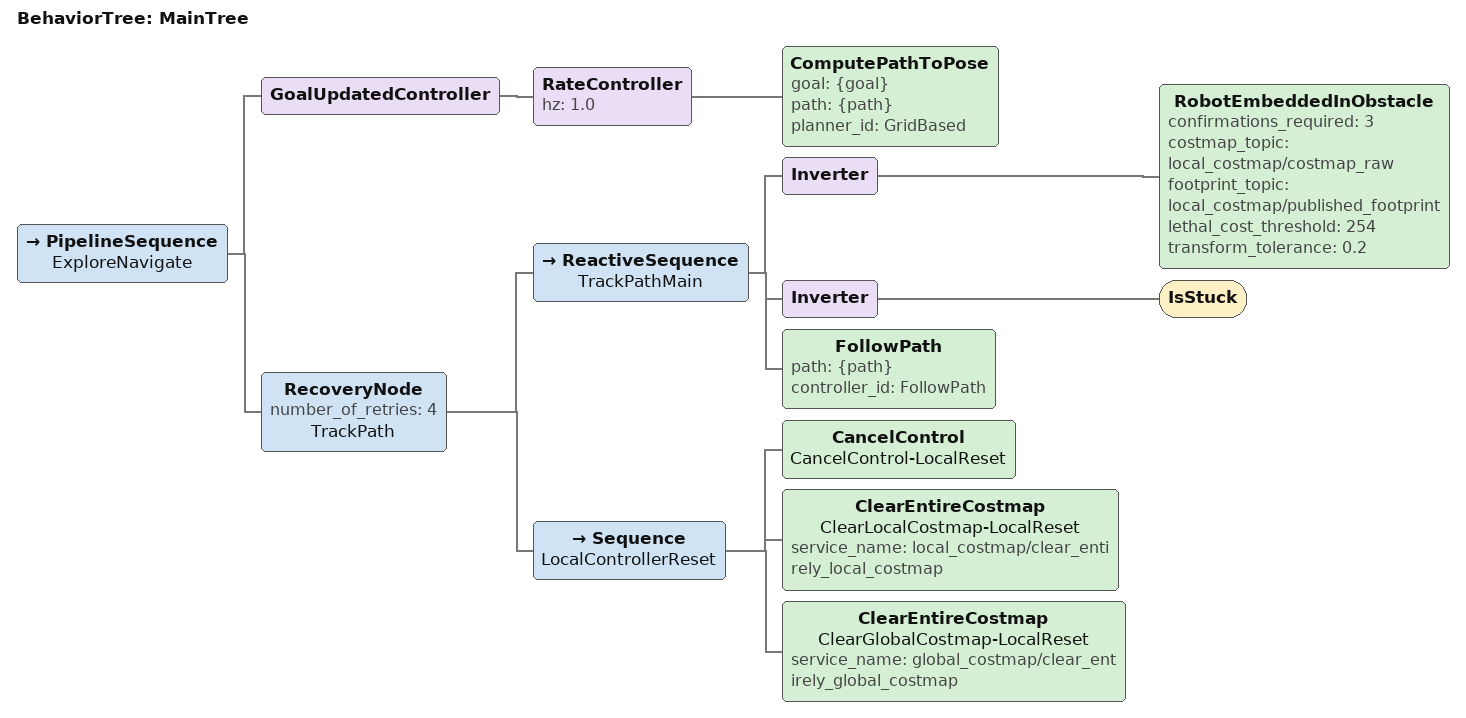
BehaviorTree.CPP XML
<root main_tree_to_execute="MainTree">
  <BehaviorTree ID="MainTree">
    <PipelineSequence name="ExploreNavigate">
      <GoalUpdatedController>
        <RateController hz="1.0">
          <ComputePathToPose goal="{goal}" path="{path}" planner_id="GridBased"/>
        </RateController>
      </GoalUpdatedController>

      <RecoveryNode number_of_retries="4" name="TrackPath">
        <ReactiveSequence name="TrackPathMain">
          <Inverter>
            <RobotEmbeddedInObstacle
              confirmations_required="3"
              costmap_topic="local_costmap/costmap_raw"
              footprint_topic="local_costmap/published_footprint"
              lethal_cost_threshold="254"
              transform_tolerance="0.2"/>
          </Inverter>
          <Inverter>
            <IsStuck/>
          </Inverter>
          <FollowPath path="{path}" controller_id="FollowPath"/>
        </ReactiveSequence>

        <Sequence name="LocalControllerReset">
          <CancelControl name="CancelControl-LocalReset"/>
          <ClearEntireCostmap
            name="ClearLocalCostmap-LocalReset"
            service_name="local_costmap/clear_entirely_local_costmap"/>
          <ClearEntireCostmap
            name="ClearGlobalCostmap-LocalReset"
            service_name="global_costmap/clear_entirely_global_costmap"/>
        </Sequence>
      </RecoveryNode>
    </PipelineSequence>
  </BehaviorTree>
</root>
